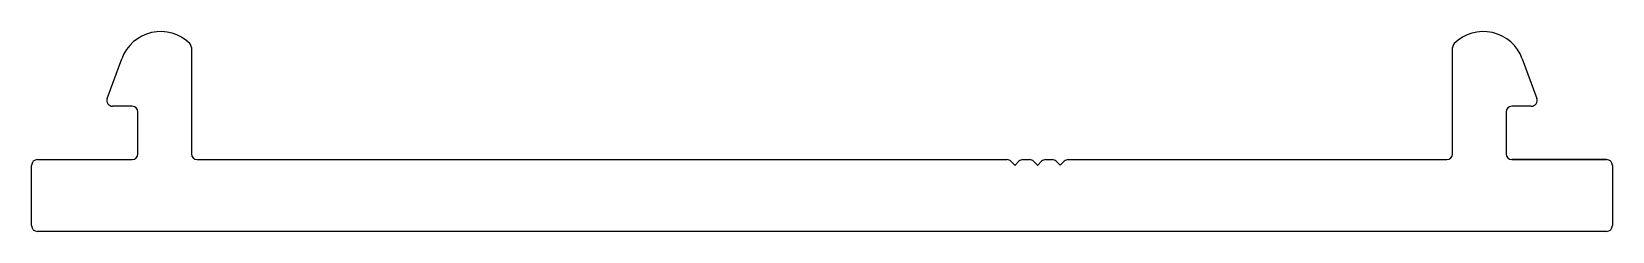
# Model space of a CAD drawing. Extents: x -34.1 to 35.7, y 6.3 to 15.1.
import ezdxf

# ---------------------------------------------------------------- set-up
doc = ezdxf.new("R2010")
doc.units = 0
doc.layers.get('0').update_dxf_attribs({"linetype": 'CONTINUOUS'})

msp = doc.modelspace()

# ---------------------------------------------------------------- linework, layer by layer
for p, q in [((-27.059, 14.418), (-27.059, 9.716)), ((28.668, 9.716), (28.668, 14.418)), ((-30.778, 12.165), (-30.138, 13.922)), ((31.747, 13.922), (32.387, 12.165)), ((-29.675, 11.824), (-30.539, 11.824)), ((-29.421, 9.716), (-29.421, 11.57)), ((31.031, 11.57), (31.031, 9.716)), ((32.148, 11.824), (31.285, 11.824)), ((-34.12, 6.541), (-34.12, 9.208)), ((-33.866, 9.462), (-29.675, 9.462)), ((-26.805, 9.462), (8.976, 9.462)), ((9.153, 9.388), (9.324, 9.217)), ((9.335, 9.217), (9.506, 9.388)), ((9.683, 9.462), (9.976, 9.462)), ((10.153, 9.388), (10.324, 9.217)), ((10.335, 9.217), (10.506, 9.388)), ((10.683, 9.462), (10.976, 9.462)), ((11.153, 9.388), (11.324, 9.217)), ((11.335, 9.217), (11.506, 9.388)), ((11.683, 9.462), (28.414, 9.462)), ((35.476, 9.462), (31.285, 9.462)), ((31.285, 9.462), (35.476, 9.462)), ((35.73, 9.208), (35.73, 6.541)), ((35.476, 6.287), (-33.866, 6.287))]:
    msp.add_line(p, q)
for centre, radius, start, end in [((-28.419, 13.297), 1.829, 45.37804, 160), ((30.029, 13.297), 1.829, 20, 134.62196), ((-27.313, 14.418), 0.254, 360, 45.37804), ((28.922, 14.418), 0.254, 134.62196, 180), ((-30.539, 12.078), 0.254, 160, 270), ((32.148, 12.078), 0.254, 270, 20), ((-29.675, 11.57), 0.254, 360, 90), ((31.285, 11.57), 0.254, 90, 180), ((-33.866, 9.208), 0.254, 90, 180), ((-29.675, 9.716), 0.254, 270, 0), ((-26.805, 9.716), 0.254, 180, 270), ((8.976, 9.212), 0.25, 45, 90), ((9.33, 9.223), 0.008, 225, 315), ((9.683, 9.212), 0.25, 90, 135), ((9.976, 9.212), 0.25, 45, 90), ((10.33, 9.223), 0.008, 225, 315), ((10.683, 9.212), 0.25, 90, 135), ((10.976, 9.212), 0.25, 45, 90), ((11.33, 9.223), 0.008, 225, 315), ((11.683, 9.212), 0.25, 90, 135), ((28.414, 9.716), 0.254, 270, 360), ((31.285, 9.716), 0.254, 180, 270), ((35.476, 9.208), 0.254, 0, 90), ((-33.866, 6.541), 0.254, 180, 270), ((35.476, 6.541), 0.254, 270, 360)]:
    msp.add_arc(centre, radius, start, end)

doc.saveas('drawing.dxf')
